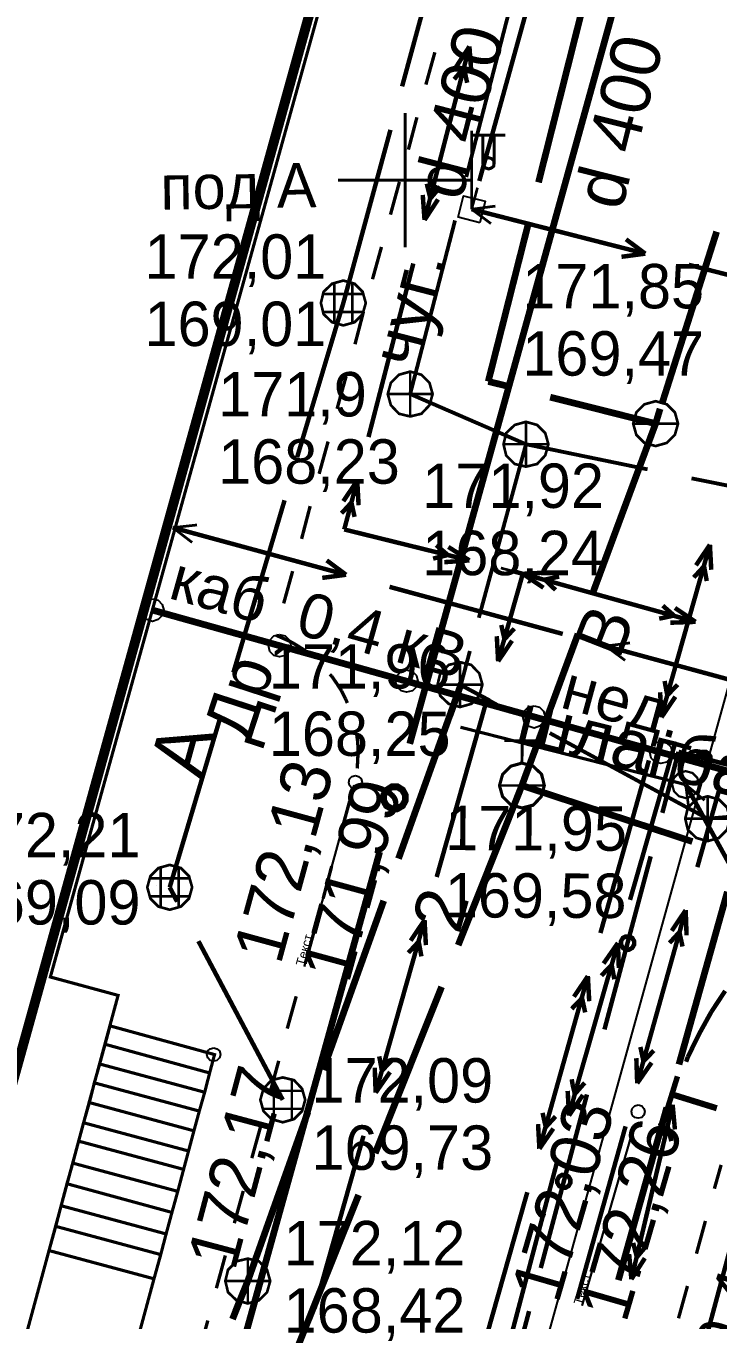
# Model space of a CAD drawing. Extents: x -2634 to -2115, y -2142 to -1393.
# Drawn here: x -2358.45 to -2343.03, y -1975.42 to -1946.56 of the extents above; entities that cross this region are included whole.
import ezdxf

# ---------------------------------------------------------------- set-up
doc = ezdxf.new("R2010")
doc.units = 0
doc.header["$MEASUREMENT"] = 0
for name, color, linetype in [('500_Дополн-Бордюры__п', 7, 'Continuous'), ('500_Дополн-Ступени__л', 7, 'Continuous'), ('500_Дороги-Проезжие_ч', 7, 'Continuous'), ('500_Железн-Сооружения', 7, 'Continuous'), ('500_Линии_-Линии_связ', 7, 'Continuous'), ('500_Линии_-ЛЭП_кабель', 7, 'Continuous'), ('500_Линии_-Фонари_час', 7, 'Continuous'), ('500_Линии_-Электрокаб', 7, 'Continuous'), ('500_Объект-Опоры', 7, 'Continuous'), ('500_Огражд-Ограждения', 7, 'Continuous'), ('500_Рельеф-Высотные_о', 7, 'Continuous'), ('500_Строен-Дополнения', 7, 'Continuous'), ('500_Строен-Здания', 7, 'Continuous'), ('500_Трубоп-Водопровод', 7, 'Continuous'), ('500_Трубоп-Канализаци', 7, 'Continuous'), ('500_Трубоп-Смотровые_', 7, 'Continuous'), ('500_Трубоп-Сооружения', 7, 'Continuous'), ('500_Трубоп-Теплосети', 7, 'Continuous'), ('ЗАЯВКИ-Условные_з', 7, 'Continuous'), ('Красные_ли-Красные_ли', 7, 'Continuous'), ('Красные_ли-Оси_улиц_к', 7, 'Continuous')]:
    doc.layers.add(name, color=color, linetype=linetype)
doc.styles.add('TARIAL', font='Arial')

msp = doc.modelspace()

# ---------------------------------------------------------------- linework, layer by layer
at = {"layer": '500_Дополн-Бордюры__п', "color": 1, "const_width": 0.075}
for points in [[(-2349.54, -1947.87), (-2349.34, -1947.15)], [(-2349.93, -1949.32), (-2349.74, -1948.6)], [(-2350.33, -1950.77), (-2350.13, -1950.04)], [(-2350.73, -1952.21), (-2350.53, -1951.49)], [(-2351.12, -1953.66), (-2350.93, -1952.93)], [(-2351.52, -1955.1), (-2351.32, -1954.38)], [(-2351.92, -1956.55), (-2351.72, -1955.83)], [(-2352.31, -1958), (-2352.12, -1957.27)], [(-2352.71, -1959.44), (-2352.51, -1958.72)], [(-2352.74, -1960.21), (-2352.88, -1960.15)], [(-2352.56, -1960.29), (-2352.74, -1960.21)], [(-2352.39, -1960.39), (-2352.56, -1960.29)], [(-2352.22, -1960.5), (-2352.39, -1960.39)], [(-2352.22, -1960.5), (-2352.22, -1960.5)], [(-2351.64, -1961.06), (-2351.68, -1961.02)], [(-2351.53, -1961.22), (-2351.64, -1961.06)], [(-2351.42, -1961.39), (-2351.53, -1961.22)], [(-2351.33, -1961.57), (-2351.42, -1961.39)], [(-2351.29, -1961.66), (-2351.33, -1961.57)], [(-2351.06, -1962.53), (-2351.08, -1962.38)], [(-2351.05, -1962.73), (-2351.06, -1962.53)], [(-2351.06, -1962.93), (-2351.05, -1962.73)], [(-2351.07, -1963.12), (-2351.06, -1962.93)], [(-2351.44, -1964.58), (-2351.24, -1963.85)], [(-2351.83, -1966.02), (-2351.64, -1965.3)], [(-2352.23, -1967.47), (-2352.03, -1966.75)], [(-2352.63, -1968.92), (-2352.43, -1968.2)], [(-2353.02, -1970.37), (-2352.82, -1969.64)], [(-2353.42, -1971.81), (-2353.22, -1971.09)], [(-2342.96, -1971.96), (-2343.11, -1972.49)], [(-2353.81, -1973.26), (-2353.61, -1972.54)], [(-2343.31, -1973.21), (-2343.51, -1973.94)], [(-2354.21, -1974.71), (-2354.01, -1973.98)], [(-2343.71, -1974.66), (-2343.91, -1975.38)], [(-2354.6, -1976.15), (-2354.4, -1975.43)]]:
    msp.add_lwpolyline(points, dxfattribs=at)
at = {"layer": '500_Дополн-Ступени__л', "color": 0, "const_width": 0.07}
for points in [[(-2354.36, -1969.91), (-2356.69, -1969.27), (-2356.58, -1968.86), (-2354.25, -1969.5)], [(-2354.47, -1970.34), (-2356.81, -1969.71), (-2356.69, -1969.27), (-2354.36, -1969.91)], [(-2354.59, -1970.76), (-2356.93, -1970.13), (-2356.81, -1969.71), (-2354.47, -1970.34)], [(-2354.71, -1971.2), (-2357.04, -1970.57), (-2356.93, -1970.13), (-2354.59, -1970.76)], [(-2354.83, -1971.65), (-2357.17, -1971.02), (-2357.04, -1970.57), (-2354.71, -1971.2)], [(-2354.94, -1972.06), (-2357.28, -1971.43), (-2357.17, -1971.02), (-2354.83, -1971.65)], [(-2355.07, -1972.55), (-2357.41, -1971.92), (-2357.28, -1971.43), (-2354.94, -1972.06)], [(-2355.2, -1973.02), (-2357.54, -1972.38), (-2357.41, -1971.92), (-2355.07, -1972.55)], [(-2355.33, -1973.5), (-2357.67, -1972.87), (-2357.54, -1972.38), (-2355.2, -1973.02)], [(-2355.45, -1973.96), (-2357.79, -1973.33), (-2357.67, -1972.87), (-2355.33, -1973.5)], [(-2355.6, -1974.5), (-2357.94, -1973.87), (-2357.79, -1973.33), (-2355.45, -1973.96)]]:
    msp.add_lwpolyline(points, close=True, dxfattribs=at)
at = {"layer": '500_Железн-Сооружения', "color": 0, "const_width": 0.07}
msp.add_lwpolyline([(-2343.75, -1963.48), (-2348.77, -1962.2)], dxfattribs=at)
at = {"layer": '500_Линии_-Линии_связ', "color": 0, "const_width": 0.1}
for points in [[(-2343.91, -1962.75), (-2344.27, -1964.11)], [(-2341.41, -1963.4), (-2343.91, -1962.75)], [(-2344.53, -1965.08), (-2345.56, -1968.94)], [(-2345.95, -1970.39), (-2346.98, -1974.26)], [(-2347.24, -1975.22), (-2348.27, -1979.09)]]:
    msp.add_lwpolyline(points, dxfattribs=at)
for points in [[(-2343.38, -1963.04), (-2343.45, -1963), (-2343.49, -1962.93), (-2343.49, -1962.86), (-2343.45, -1962.79), (-2343.38, -1962.75), (-2343.3, -1962.75), (-2343.24, -1962.79), (-2343.2, -1962.85), (-2343.2, -1962.93), (-2343.23, -1963), (-2343.3, -1963.04)], [(-2344.9, -1967.05), (-2344.94, -1967.12), (-2345.01, -1967.16), (-2345.09, -1967.16), (-2345.15, -1967.12), (-2345.19, -1967.05), (-2345.19, -1966.97), (-2345.15, -1966.9), (-2345.09, -1966.87), (-2345.01, -1966.87), (-2344.94, -1966.9), (-2344.9, -1966.97)], [(-2346.32, -1972.36), (-2346.36, -1972.43), (-2346.43, -1972.47), (-2346.5, -1972.47), (-2346.57, -1972.43), (-2346.61, -1972.36), (-2346.61, -1972.29), (-2346.57, -1972.22), (-2346.5, -1972.18), (-2346.43, -1972.18), (-2346.36, -1972.22), (-2346.32, -1972.29)]]:
    msp.add_lwpolyline(points, close=True, dxfattribs=at)
at = {"layer": '500_Линии_-ЛЭП_кабель', "color": 2, "const_width": 0.1}
msp.add_lwpolyline([(-2378.44, -2016.37), (-2347.1, -1989.99), (-2342.19, -1971.71), (-2313.99, -1971.48)], dxfattribs=at)
at = {"layer": '500_Линии_-Фонари_час', "color": 0, "const_width": 0.065}
for points in [[(-2348.52, -1950.65), (-2348.52, -1948.9)], [(-2347.77, -1949), (-2348.52, -1949)], [(-2348.27, -1949.65), (-2348.27, -1949)], [(-2348.02, -1949.65), (-2348.02, -1949)], [(-2348.27, -1949.62), (-2348.27, -1949.5)], [(-2348.02, -1949.62), (-2348.02, -1949.5)], [(-2348.02, -1949.62), (-2348.02, -1949.5)], [(-2348.27, -1949.6), (-2348.27, -1949.6)]]:
    msp.add_lwpolyline(points, dxfattribs=at)
at = {"layer": '500_Линии_-Фонари_час', "color": 0, "const_width": 0.07}
msp.add_lwpolyline([(-2348.27, -1949.62), (-2348.25, -1949.56), (-2348.2, -1949.52), (-2348.14, -1949.5), (-2348.08, -1949.52), (-2348.03, -1949.56), (-2348.02, -1949.62), (-2348.03, -1949.69), (-2348.08, -1949.73), (-2348.14, -1949.75), (-2348.21, -1949.73), (-2348.25, -1949.69)], close=True, dxfattribs=at)
at = {"layer": '500_Линии_-Электрокаб', "color": 1}
for points, const_width in [([(-2347.28, -1946.16), (-2348.35, -1950.02)], 0.1), ([(-2348.52, -1950.65), (-2348.39, -1950.17)], 0.06), ([(-2348.52, -1950.65), (-2344.65, -1951.64)], 0.1), ([(-2348.52, -1950.65), (-2347.99, -1950.58)], 0.06), ([(-2348.52, -1950.65), (-2348.09, -1950.97)], 0.06), ([(-2345.08, -1951.32), (-2344.65, -1951.64)], 0.1), ([(-2345.18, -1951.71), (-2344.65, -1951.64)], 0.1), ([(-2343.68, -1951.89), (-2339.8, -1952.88)], 0.1), ([(-2355.18, -1957.75), (-2351.32, -1958.8)], 0.1), ([(-2355.18, -1957.75), (-2354.64, -1957.69)], 0.06), ([(-2355.18, -1957.75), (-2354.75, -1958.08)], 0.06), ([(-2351.75, -1958.48), (-2351.32, -1958.8)], 0.1), ([(-2347.38, -1958.78), (-2347.87, -1958.65)], 0.06), ([(-2351.85, -1958.87), (-2351.32, -1958.8)], 0.1), ([(-2350.35, -1959.07), (-2346.49, -1960.12)], 0.1), ([(-2347.38, -1958.78), (-2347.52, -1959.26)], 0.06), ([(-2345.53, -1960.39), (-2341.67, -1961.44)], 0.1), ([(-2345.53, -1960.39), (-2344.99, -1960.32)], 0.06), ([(-2345.53, -1960.39), (-2345.1, -1960.71)], 0.06), ([(-2343.75, -1963.48), (-2341.82, -1966.99)], 0.1), ([(-2343.75, -1963.48), (-2343.33, -1963.83)], 0.06), ([(-2343.75, -1963.48), (-2343.68, -1964.02)], 0.06)]:
    msp.add_lwpolyline(points, dxfattribs=dict(at, const_width=const_width))
at = {"layer": '500_Линии_-Электрокаб', "color": 12, "const_width": 0.1}
for points in [[(-2348.57, -1947.02), (-2349.57, -1950.89)], [(-2348.57, -1947.02), (-2348.87, -1947.48)], [(-2348.57, -1947.02), (-2348.53, -1947.57)], [(-2348.7, -1947.51), (-2348.91, -1947.75)], [(-2348.69, -1947.51), (-2348.62, -1947.83)], [(-2349.52, -1950.08), (-2349.44, -1950.41)], [(-2349.61, -1950.33), (-2349.57, -1950.89)], [(-2349.22, -1950.15), (-2349.44, -1950.41)], [(-2349.27, -1950.43), (-2349.57, -1950.89)], [(-2349.82, -1951.86), (-2350.82, -1955.73)], [(-2351.07, -1956.7), (-2351.38, -1957.16)], [(-2351.07, -1956.7), (-2351.36, -1957.79)], [(-2351.07, -1956.7), (-2351.04, -1957.25)], [(-2351.2, -1957.19), (-2351.42, -1957.43)], [(-2351.2, -1957.19), (-2351.13, -1957.51)], [(-2351.36, -1957.79), (-2348.57, -1958.48)], [(-2349.31, -1958.14), (-2349.05, -1958.36)], [(-2349.04, -1958.18), (-2348.57, -1958.48)], [(-2344.3, -1961.98), (-2343.21, -1958.13)], [(-2343.52, -1958.59), (-2343.21, -1958.13)], [(-2343.18, -1958.69), (-2343.21, -1958.13)], [(-2349.38, -1958.44), (-2349.05, -1958.36)], [(-2349.13, -1958.52), (-2348.57, -1958.48)], [(-2347.93, -1960.72), (-2347.38, -1958.78)], [(-2347.6, -1958.72), (-2347.38, -1958.78)], [(-2347.38, -1958.78), (-2346.82, -1958.75)], [(-2347.38, -1958.78), (-2343.53, -1959.85)], [(-2347.38, -1958.78), (-2346.92, -1959.09)], [(-2343.57, -1958.86), (-2343.34, -1958.61)], [(-2343.28, -1958.94), (-2343.34, -1958.61)], [(-2346.89, -1958.91), (-2346.57, -1958.84)], [(-2346.89, -1958.91), (-2346.65, -1959.14)], [(-2344.26, -1959.49), (-2344.01, -1959.71)], [(-2343.99, -1959.54), (-2343.53, -1959.85)], [(-2347.79, -1960.23), (-2347.86, -1959.92)], [(-2344.34, -1959.78), (-2344.01, -1959.71)], [(-2344.09, -1959.87), (-2343.53, -1959.85)], [(-2347.93, -1960.73), (-2347.96, -1960.17)], [(-2347.79, -1960.24), (-2347.57, -1960)], [(-2347.93, -1960.73), (-2347.62, -1960.27)], [(-2344.16, -1961.49), (-2344.22, -1961.17)], [(-2344.16, -1961.49), (-2343.93, -1961.25)], [(-2344.29, -1961.98), (-2344.32, -1961.42)], [(-2344.29, -1961.98), (-2343.98, -1961.52)], [(-2349.3, -1965.54), (-2348.21, -1961.69)], [(-2343.99, -1962.57), (-2344.99, -1966.05)], [(-2343.63, -1962.67), (-2343.99, -1962.57)], [(-2345.65, -1966.79), (-2344.57, -1962.94)], [(-2343.49, -1965.32), (-2343.01, -1963.62)], [(-2343.01, -1963.62), (-2340.85, -1964.17)], [(-2344.83, -1970.14), (-2343.75, -1966.28)], [(-2344.06, -1966.74), (-2343.75, -1966.28)], [(-2343.73, -1966.84), (-2343.75, -1966.28)], [(-2350.66, -1970.35), (-2349.57, -1966.5)], [(-2349.88, -1966.96), (-2349.57, -1966.5)], [(-2349.54, -1967.06), (-2349.57, -1966.5)], [(-2344.11, -1967.01), (-2343.89, -1966.77)], [(-2343.82, -1967.09), (-2343.89, -1966.77)], [(-2349.93, -1967.23), (-2349.7, -1966.98)], [(-2349.64, -1967.31), (-2349.7, -1966.98)], [(-2345.26, -1967.01), (-2346.17, -1970.19)], [(-2345.26, -1967.01), (-2345.58, -1967.47)], [(-2345.26, -1967.01), (-2345.24, -1967.57)], [(-2345.4, -1967.5), (-2345.63, -1967.74)], [(-2345.4, -1967.5), (-2345.34, -1967.82)], [(-2347.01, -1971.6), (-2345.93, -1967.75)], [(-2346.24, -1968.21), (-2345.93, -1967.75)], [(-2345.9, -1968.31), (-2345.93, -1967.75)], [(-2346.29, -1968.48), (-2346.06, -1968.24)], [(-2345.99, -1968.56), (-2346.06, -1968.24)], [(-2343.18, -1968.55), (-2342.87, -1968.08)], [(-2343.45, -1969.04), (-2343.18, -1968.55)], [(-2343.7, -1969.55), (-2343.45, -1969.04)], [(-2344.69, -1969.65), (-2344.76, -1969.33)], [(-2344.69, -1969.65), (-2344.46, -1969.41)], [(-2350.52, -1969.86), (-2350.58, -1969.54)], [(-2350.52, -1969.86), (-2350.29, -1969.62)], [(-2344.83, -1970.14), (-2344.85, -1969.58)], [(-2344.83, -1970.14), (-2344.51, -1969.68)], [(-2343.74, -1969.66), (-2343.7, -1969.55)], [(-2350.66, -1970.35), (-2350.68, -1969.79)], [(-2350.66, -1970.35), (-2350.34, -1969.89)], [(-2346.38, -1970.31), (-2346.35, -1970.86)], [(-2346.17, -1970.19), (-2346.35, -1970.86)], [(-2346.29, -1970.05), (-2346.27, -1970.17)], [(-2346.27, -1970.17), (-2346.22, -1970.38)], [(-2346.08, -1970.22), (-2346.22, -1970.38)], [(-2346, -1970.13), (-2346.08, -1970.22)], [(-2346.04, -1970.4), (-2346.35, -1970.86)], [(-2344.96, -1974.51), (-2344.04, -1970.62)], [(-2344.33, -1971.09), (-2344.04, -1970.62)], [(-2343.99, -1971.17), (-2344.04, -1970.62)], [(-2346.87, -1971.11), (-2346.94, -1970.8)], [(-2346.87, -1971.12), (-2346.65, -1970.88)], [(-2347.01, -1971.6), (-2347.04, -1971.05)], [(-2347.01, -1971.6), (-2346.7, -1971.15)], [(-2346.17, -1974.95), (-2345.09, -1971.1)], [(-2344.37, -1971.36), (-2344.15, -1971.1)], [(-2344.07, -1971.43), (-2344.15, -1971.1)], [(-2352.02, -1975.16), (-2350.93, -1971.31)], [(-2346.6, -1971.83), (-2347.62, -1975.7)], [(-2348.37, -1976.42), (-2347.28, -1972.57)], [(-2344.84, -1974.01), (-2344.92, -1973.7)], [(-2344.84, -1974.02), (-2344.63, -1973.77)], [(-2344.96, -1974.51), (-2345.01, -1973.95)], [(-2344.96, -1974.51), (-2344.66, -1974.04)]]:
    msp.add_lwpolyline(points, dxfattribs=at)
at = {"layer": '500_Объект-Опоры', "color": 0}
msp.add_lwpolyline([(-2348.34, -1950.95), (-2348.82, -1950.83), (-2348.7, -1950.35), (-2348.22, -1950.47)], close=True, dxfattribs=at)
at = {"layer": '500_Объект-Опоры', "color": 1, "const_width": 0.05}
msp.add_lwpolyline([(-2343.75, -1963.18), (-2343.6, -1963.22), (-2343.49, -1963.33), (-2343.45, -1963.48), (-2343.49, -1963.63), (-2343.6, -1963.74), (-2343.75, -1963.78), (-2343.9, -1963.74), (-2344.01, -1963.63), (-2344.05, -1963.48), (-2344.01, -1963.33), (-2343.9, -1963.22)], close=True, dxfattribs=at)
at = {"layer": '500_Огражд-Ограждения', "color": 0}
for points in [[(-2355.63, -1959.34), (-2355.51, -1959.37), (-2355.42, -1959.46), (-2355.38, -1959.59), (-2355.42, -1959.71), (-2355.51, -1959.8), (-2355.63, -1959.84), (-2355.76, -1959.8), (-2355.85, -1959.71), (-2355.88, -1959.59), (-2355.85, -1959.46), (-2355.76, -1959.37)], [(-2352.8, -1960.13), (-2352.68, -1960.16), (-2352.58, -1960.26), (-2352.55, -1960.38), (-2352.58, -1960.51), (-2352.68, -1960.6), (-2352.8, -1960.63), (-2352.93, -1960.6), (-2353.02, -1960.51), (-2353.05, -1960.38), (-2353.02, -1960.26), (-2352.93, -1960.16)], [(-2349.97, -1960.92), (-2349.84, -1960.96), (-2349.75, -1961.05), (-2349.72, -1961.17), (-2349.75, -1961.3), (-2349.84, -1961.39), (-2349.97, -1961.42), (-2350.09, -1961.39), (-2350.18, -1961.3), (-2350.22, -1961.17), (-2350.18, -1961.05), (-2350.09, -1960.96)], [(-2347.13, -1961.72), (-2347.01, -1961.75), (-2346.92, -1961.84), (-2346.88, -1961.97), (-2346.92, -1962.09), (-2347.01, -1962.18), (-2347.13, -1962.22), (-2347.26, -1962.18), (-2347.35, -1962.09), (-2347.38, -1961.97), (-2347.35, -1961.84), (-2347.26, -1961.75)], [(-2344.3, -1962.51), (-2344.18, -1962.55), (-2344.08, -1962.64), (-2344.05, -1962.76), (-2344.08, -1962.89), (-2344.18, -1962.98), (-2344.3, -1963.01), (-2344.43, -1962.98), (-2344.52, -1962.89), (-2344.55, -1962.76), (-2344.52, -1962.64), (-2344.43, -1962.55)]]:
    msp.add_lwpolyline(points, close=True, dxfattribs=at)
at = {"layer": '500_Огражд-Ограждения', "color": 0, "const_width": 0.15}
msp.add_lwpolyline([(-2335.8, -1965.14), (-2355.63, -1959.59)], dxfattribs=at)
at = {"layer": '500_Рельеф-Высотные_о', "color": 0}
for points in [[(-2351.11, -1963.28), (-2351.04, -1963.3), (-2350.98, -1963.35), (-2350.96, -1963.43), (-2350.98, -1963.5), (-2351.04, -1963.56), (-2351.11, -1963.58), (-2351.19, -1963.56), (-2351.24, -1963.5), (-2351.26, -1963.43), (-2351.24, -1963.35), (-2351.19, -1963.3)], [(-2354.27, -1969.35), (-2354.2, -1969.37), (-2354.14, -1969.42), (-2354.12, -1969.5), (-2354.14, -1969.57), (-2354.2, -1969.63), (-2354.27, -1969.65), (-2354.35, -1969.63), (-2354.4, -1969.57), (-2354.42, -1969.5), (-2354.4, -1969.42), (-2354.35, -1969.37)], [(-2344.81, -1970.62), (-2344.73, -1970.64), (-2344.68, -1970.7), (-2344.66, -1970.77), (-2344.68, -1970.85), (-2344.73, -1970.9), (-2344.81, -1970.92), (-2344.88, -1970.9), (-2344.94, -1970.85), (-2344.96, -1970.77), (-2344.94, -1970.7), (-2344.88, -1970.64)]]:
    msp.add_lwpolyline(points, close=True, dxfattribs=at)
at = {"layer": '500_Рельеф-Высотные_о', "color": 0, "const_width": 0.05}
for points in [[(-2352.25, -1967.54), (-2351.14, -1963.49)], [(-2346.06, -1975.1), (-2344.89, -1971.06)]]:
    msp.add_lwpolyline(points, dxfattribs=at)
at = {"layer": '500_Строен-Дополнения', "color": 0, "const_width": 0.07}
msp.add_lwpolyline([(-2359.5, -1979.63), (-2357.94, -1973.87), (-2355.6, -1974.5), (-2357.16, -1980.26)], close=True, dxfattribs=at)
at = {"layer": '500_Строен-Здания', "color": 0, "const_width": 0.07}
msp.add_lwpolyline([(-2368.88, -1933.62), (-2351.47, -1938.7), (-2349.95, -1939.12), (-2357.91, -1967.77), (-2356.4, -1968.18), (-2357.94, -1973.87), (-2359.5, -1979.63)], dxfattribs=at)
at = {"layer": '500_Трубоп-Водопровод', "color": 94, "const_width": 0.15}
for points in [[(-2346.05, -1946.17), (-2347.03, -1950.05)], [(-2347.27, -1951.02), (-2348.15, -1954.49)], [(-2343.06, -1951.15), (-2344.27, -1954.96)], [(-2348.15, -1954.49), (-2347.74, -1954.59)], [(-2346.77, -1954.84), (-2344.42, -1955.43)], [(-2344.42, -1955.43), (-2344.76, -1955.35)], [(-2344.42, -1955.43), (-2344.32, -1955.1)], [(-2344.42, -1955.43), (-2345.81, -1959.18)], [(-2346.15, -1960.12), (-2347.4, -1963.5)], [(-2347.4, -1963.5), (-2347.28, -1963.17)], [(-2348.82, -1967.06), (-2347.4, -1963.5)], [(-2347.4, -1963.5), (-2347.53, -1963.83)], [(-2347.4, -1963.5), (-2343.6, -1964.75)], [(-2350.67, -1971.7), (-2349.19, -1967.99)], [(-2352.53, -1976.35), (-2351.04, -1972.63)]]:
    msp.add_lwpolyline(points, dxfattribs=at)
at = {"layer": '500_Трубоп-Канализаци', "color": 32}
for points, const_width in [([(-2350.07, -1947.91), (-2349.02, -1944.05)], 0.1), ([(-2351.38, -1952.74), (-2350.33, -1948.88)], 0.1), ([(-2352.41, -1956.18), (-2351.38, -1952.74)], 0.1), ([(-2351.38, -1952.74), (-2351.48, -1953.07)], 0.1), ([(-2353.83, -1960.98), (-2352.69, -1957.14)], 0.1), ([(-2348.75, -1961.22), (-2349, -1961.93)], 0.15), ([(-2355.25, -1965.77), (-2354.11, -1961.94)], 0.1), ([(-2355.08, -1966.09), (-2355.25, -1965.77)], 0.1), ([(-2355.25, -1965.77), (-2355.09, -1966.08)], 0.1), ([(-2352.73, -1970.51), (-2354.61, -1966.97)], 0.1), ([(-2353.51, -1974.55), (-2353.79, -1975.24)], 0.15)]:
    msp.add_lwpolyline(points, dxfattribs=dict(at, const_width=const_width))
at = {"layer": '500_Трубоп-Канализаци', "color": 34}
for points, const_width in [([(-2348.64, -1949.93), (-2347.64, -1946.06)], 0.085), ([(-2349.89, -1954.77), (-2348.89, -1950.9)], 0.085), ([(-2349.89, -1954.77), (-2347.31, -1955.89)], 0.085), ([(-2347.31, -1955.89), (-2348, -1955.59)], 0.085), ([(-2347.31, -1955.89), (-2348.36, -1959.76)], 0.085), ([(-2344.6, -1956.45), (-2347.31, -1955.89)], 0.085), ([(-2347.31, -1955.89), (-2346.58, -1956.04)], 0.085), ([(-2339.7, -1957.44), (-2343.62, -1956.65)], 0.085), ([(-2348.75, -1961.22), (-2348.56, -1960.5)], 0.085), ([(-2348.62, -1960.72), (-2348.75, -1961.22)], 0.085), ([(-2350.15, -1965.13), (-2348.8, -1961.36)], 0.15), ([(-2347.66, -1961.86), (-2348.78, -1961.25)], 0.085), ([(-2348.78, -1961.25), (-2348.12, -1961.6)], 0.085), ([(-2343.26, -1964.24), (-2346.78, -1962.33)], 0.085), ([(-2343.26, -1964.24), (-2339.28, -1963.89)], 0.085), ([(-2351.83, -1969.84), (-2350.48, -1966.07)], 0.15), ([(-2353.51, -1974.55), (-2352.17, -1970.78)], 0.15), ([(-2353.85, -1975.4), (-2353.51, -1974.55)], 0.15)]:
    msp.add_lwpolyline(points, dxfattribs=dict(at, const_width=const_width))
at = {"layer": '500_Трубоп-Смотровые_', "color": 0, "const_width": 0.06}
for points in [[(-2351.38, -1952.24), (-2351.13, -1952.31), (-2350.95, -1952.49), (-2350.88, -1952.74), (-2350.95, -1952.99), (-2351.13, -1953.17), (-2351.38, -1953.24), (-2351.63, -1953.17), (-2351.82, -1952.99), (-2351.88, -1952.74), (-2351.82, -1952.49), (-2351.63, -1952.31)], [(-2349.89, -1954.27), (-2349.64, -1954.34), (-2349.46, -1954.52), (-2349.39, -1954.77), (-2349.46, -1955.02), (-2349.64, -1955.21), (-2349.89, -1955.27), (-2350.14, -1955.21), (-2350.32, -1955.02), (-2350.39, -1954.77), (-2350.32, -1954.52), (-2350.14, -1954.34)], [(-2344.42, -1954.93), (-2344.17, -1955), (-2343.99, -1955.18), (-2343.92, -1955.43), (-2343.99, -1955.68), (-2344.17, -1955.86), (-2344.42, -1955.93), (-2344.67, -1955.86), (-2344.85, -1955.68), (-2344.92, -1955.43), (-2344.85, -1955.18), (-2344.67, -1955)], [(-2347.31, -1955.39), (-2347.06, -1955.46), (-2346.88, -1955.64), (-2346.81, -1955.89), (-2346.88, -1956.14), (-2347.06, -1956.33), (-2347.31, -1956.39), (-2347.56, -1956.33), (-2347.75, -1956.14), (-2347.81, -1955.89), (-2347.75, -1955.64), (-2347.56, -1955.46)], [(-2348.78, -1960.75), (-2348.53, -1960.81), (-2348.35, -1961), (-2348.28, -1961.25), (-2348.35, -1961.5), (-2348.53, -1961.68), (-2348.78, -1961.75), (-2349.03, -1961.68), (-2349.22, -1961.5), (-2349.28, -1961.25), (-2349.22, -1961), (-2349.03, -1960.81)], [(-2347.4, -1963), (-2347.15, -1963.07), (-2346.97, -1963.25), (-2346.9, -1963.5), (-2346.97, -1963.75), (-2347.15, -1963.93), (-2347.4, -1964), (-2347.65, -1963.93), (-2347.83, -1963.75), (-2347.9, -1963.5), (-2347.83, -1963.25), (-2347.65, -1963.07)], [(-2343.26, -1963.74), (-2343.01, -1963.81), (-2342.83, -1963.99), (-2342.76, -1964.24), (-2342.83, -1964.49), (-2343.01, -1964.67), (-2343.26, -1964.74), (-2343.51, -1964.67), (-2343.7, -1964.49), (-2343.76, -1964.24), (-2343.7, -1963.99), (-2343.51, -1963.81)], [(-2355.25, -1965.27), (-2355, -1965.34), (-2354.82, -1965.52), (-2354.75, -1965.77), (-2354.82, -1966.02), (-2355, -1966.2), (-2355.25, -1966.27), (-2355.5, -1966.2), (-2355.68, -1966.02), (-2355.75, -1965.77), (-2355.68, -1965.52), (-2355.5, -1965.34)], [(-2352.73, -1970.01), (-2352.48, -1970.07), (-2352.3, -1970.26), (-2352.23, -1970.51), (-2352.3, -1970.76), (-2352.48, -1970.94), (-2352.73, -1971.01), (-2352.98, -1970.94), (-2353.16, -1970.76), (-2353.23, -1970.51), (-2353.16, -1970.26), (-2352.98, -1970.07)], [(-2353.51, -1974.05), (-2353.26, -1974.11), (-2353.08, -1974.3), (-2353.01, -1974.55), (-2353.08, -1974.8), (-2353.26, -1974.98), (-2353.51, -1975.05), (-2353.76, -1974.98), (-2353.95, -1974.8), (-2354.01, -1974.55), (-2353.95, -1974.3), (-2353.76, -1974.11)]]:
    msp.add_lwpolyline(points, close=True, dxfattribs=at)
at = {"layer": '500_Трубоп-Смотровые_', "color": 0, "const_width": 0.055}
for points in [[(-2351.58, -1953.19), (-2351.58, -1952.29)], [(-2351.18, -1953.19), (-2351.18, -1952.29)], [(-2351.83, -1952.54), (-2350.93, -1952.54)], [(-2351.83, -1952.94), (-2350.93, -1952.94)], [(-2349.89, -1955.27), (-2349.89, -1954.27)], [(-2350.39, -1954.77), (-2349.39, -1954.77)], [(-2347.31, -1956.39), (-2347.31, -1955.39)], [(-2344.92, -1955.43), (-2343.92, -1955.43)], [(-2347.81, -1955.89), (-2346.81, -1955.89)], [(-2348.78, -1961.75), (-2348.78, -1960.75)], [(-2349.28, -1961.25), (-2348.28, -1961.25)], [(-2347.9, -1963.5), (-2346.9, -1963.5)], [(-2343.26, -1964.74), (-2343.26, -1963.74)], [(-2343.76, -1964.24), (-2342.76, -1964.24)], [(-2355.45, -1966.22), (-2355.45, -1965.32)], [(-2355.05, -1966.22), (-2355.05, -1965.32)], [(-2355.7, -1965.57), (-2354.8, -1965.57)], [(-2355.7, -1965.97), (-2354.8, -1965.97)], [(-2353.18, -1970.31), (-2352.28, -1970.31)], [(-2352.93, -1970.96), (-2352.93, -1970.06)], [(-2352.53, -1970.96), (-2352.53, -1970.06)], [(-2353.18, -1970.71), (-2352.28, -1970.71)], [(-2353.51, -1975.05), (-2353.51, -1974.05)], [(-2354.01, -1974.55), (-2353.01, -1974.55)]]:
    msp.add_lwpolyline(points, dxfattribs=at)
at = {"layer": '500_Трубоп-Смотровые_', "color": 0}
for points in [[(-2351.68, -1952.69), (-2351.68, -1952.69)], [(-2355.55, -1965.72), (-2355.55, -1965.72)], [(-2353.03, -1970.46), (-2353.03, -1970.46)]]:
    msp.add_lwpolyline(points, dxfattribs=at)
at = {"layer": '500_Трубоп-Сооружения', "color": 0, "const_width": 0.065}
for points in [[(-2347.79, -1962.5), (-2346.99, -1962.5)], [(-2347.39, -1962.5), (-2347.4, -1963)]]:
    msp.add_lwpolyline(points, dxfattribs=at)
at = {"layer": '500_Трубоп-Сооружения', "color": 0, "const_width": 0.07}
msp.add_lwpolyline([(-2347.4, -1963), (-2347.15, -1963.07), (-2346.96, -1963.25), (-2346.9, -1963.5), (-2346.97, -1963.75), (-2347.15, -1963.94), (-2347.4, -1964), (-2347.65, -1963.93), (-2347.83, -1963.75), (-2347.9, -1963.5), (-2347.83, -1963.25), (-2347.65, -1963.07)], close=True, dxfattribs=at)
at = {"layer": '500_Трубоп-Теплосети', "color": 174, "const_width": 0.15}
for points in [[(-2343.9, -1969.72), (-2342.82, -1965.87)], [(-2345.25, -1974.53), (-2344.17, -1970.68)]]:
    msp.add_lwpolyline(points, dxfattribs=at)
at = {"layer": 'ЗАЯВКИ-Условные_з', "color": 98, "const_width": 0.065}
for points in [[(-2350, -1951.5), (-2350, -1948.5)], [(-2351.5, -1950), (-2348.5, -1950)]]:
    msp.add_lwpolyline(points, dxfattribs=at)
at = {"layer": 'Красные_ли-Красные_ли', "color": 12}
msp.add_line((-2272.7, -1708.69), (-2353.94, -2001.41), dxfattribs=at)
at = {"layer": 'Красные_ли-Красные_ли', "color": 12, "const_width": 0.22}
msp.add_lwpolyline([(-2284.3, -1701.86), (-2245.52, -1663.72), (-2237.3, -1633.7), (-2402.37, -1586.05), (-2505.18, -1957.78), (-2366.43, -1997.8)], close=True, dxfattribs=at)
at = {"layer": 'Красные_ли-Оси_улиц_к', "color": 12, "const_width": 0.15}
for points in [[(-2343.89, -1940.89), (-2349.9, -1962.57)], [(-2350.57, -1964.98), (-2356.59, -1986.66)]]:
    msp.add_lwpolyline(points, dxfattribs=at)
for points in [[(-2346.9, -1951.73), (-2346.9, -1951.73), (-2346.9, -1951.73), (-2346.9, -1951.73), (-2346.9, -1951.73), (-2346.9, -1951.73), (-2346.9, -1951.73), (-2346.9, -1951.73), (-2346.9, -1951.73), (-2346.9, -1951.73), (-2346.9, -1951.73), (-2346.9, -1951.73)], [(-2350, -1963.84), (-2350.06, -1963.95), (-2350.18, -1964.02), (-2350.3, -1964.02), (-2350.42, -1963.95), (-2350.48, -1963.84), (-2350.48, -1963.71), (-2350.41, -1963.6), (-2350.3, -1963.53), (-2350.17, -1963.53), (-2350.06, -1963.6), (-2350, -1963.71)]]:
    msp.add_lwpolyline(points, close=True, dxfattribs=at)

# ---------------------------------------------------------------- texts
at = {"layer": '500_Дороги-Проезжие_ч', "color": 0}
msp.add_text('А', height=1.23, rotation=74.52, dxfattribs=at).set_placement((-2354.53, -1963.39))
at = {"layer": '500_Железн-Сооружения', "color": 0, "style": 'TARIAL'}
msp.add_text('шлагбаум ', height=1.11, rotation=346.18, dxfattribs=at).set_placement((-2347.58, -1962.51))
at = {"layer": '500_Линии_-Электрокаб', "color": 0, "style": 'TARIAL'}
for s, height, rotation, p in [(' каб  0,4 кВ', 0.99, 344.35, (-2355.68, -1959.21)), ('нед. ', 0.99, 344.72, (-2346.58, -1961.75)), ('2', 1.11, 74.19, (-2348.8, -1966.84)), (' каб  0,4 кВ', 0.99, 71.61, (-2343.69, -1979.5))]:
    msp.add_text(s, height=height, rotation=rotation, dxfattribs=at).set_placement(p)
at = {"layer": '500_Рельеф-Высотные_о', "color": 214}
for s, rotation, p in [('172,13', 74.72, (-2352.78, -1967.52)), ('171,99', 74.72, (-2351.26, -1967.94)), ('172,17', 75.1, (-2353.8, -1974.35)), ('172,03', 73.83, (-2346.59, -1975.08)), ('172,26', 73.83, (-2345.08, -1975.51))]:
    msp.add_text(s, height=1.11, rotation=rotation, dxfattribs=at).set_placement(p)
at = {"layer": '500_Рельеф-Высотные_о', "color": 0, "style": 'TARIAL'}
for rotation, p in [(74.72, (-2352.25, -1967.54)), (73.83, (-2346.06, -1975.1))]:
    msp.add_text('Текст', height=0.2, rotation=rotation, dxfattribs=at).set_placement(p)
at = {"layer": '500_Трубоп-Водопровод', "color": 94, "style": 'TARIAL'}
msp.add_text('d 400   ст.', height=1.11, rotation=75.86, dxfattribs=at).set_placement((-2345.18, -1950.71))
at = {"layer": '500_Трубоп-Водопровод', "color": 94}
msp.add_text('В', height=1.11, rotation=68.66, dxfattribs=at).set_placement((-2345.23, -1960.71))
at = {"layer": '500_Трубоп-Канализаци', "color": 14, "style": 'TARIAL'}
msp.add_text('чуг.   d 400 ', height=1.11, rotation=75.47, dxfattribs=at).set_placement((-2349.72, -1954.24))
at = {"layer": '500_Трубоп-Канализаци', "color": 14}
msp.add_text('Др', height=1.11, rotation=71.95, dxfattribs=at).set_placement((-2353.47, -1962.58))
at = {"layer": '500_Трубоп-Смотровые_', "color": 5}
for s, rotation, p in [('под А', 0.94, (-2355.45, -1950.66)), ('171,95', 359.77, (-2349.11, -1964.94)), ('169,58', 359.77, (-2349.12, -1966.44))]:
    msp.add_text(s, height=0.99, rotation=rotation, dxfattribs=at).set_placement(p)
for s, p in [('172,01', (-2355.81, -1952.2)), ('171,85', (-2347.39, -1952.86)), ('169,01', (-2355.81, -1953.7)), ('169,47', (-2347.39, -1954.36)), ('171,9', (-2354.17, -1955.27)), ('168,23', (-2354.17, -1956.77)), ('171,92', (-2349.62, -1957.31)), ('168,24', (-2349.62, -1958.81)), ('171,96', (-2353.04, -1961.34)), ('168,25', (-2353.04, -1962.84)), ('172,21', (-2359.95, -1965.1)), ('169,09', (-2359.95, -1966.6)), ('172,09', (-2352.09, -1970.57)), ('169,73', (-2352.09, -1972.07)), ('172,12', (-2352.71, -1974.2)), ('168,42', (-2352.71, -1975.7))]:
    msp.add_text(s, height=0.99, dxfattribs=at).set_placement(p)
at = {"layer": '500_Трубоп-Теплосети', "color": 174}
msp.add_text('Т', height=1.11, rotation=72.77, dxfattribs=at).set_placement((-2343.19, -1971.13))

doc.saveas('drawing.dxf')
